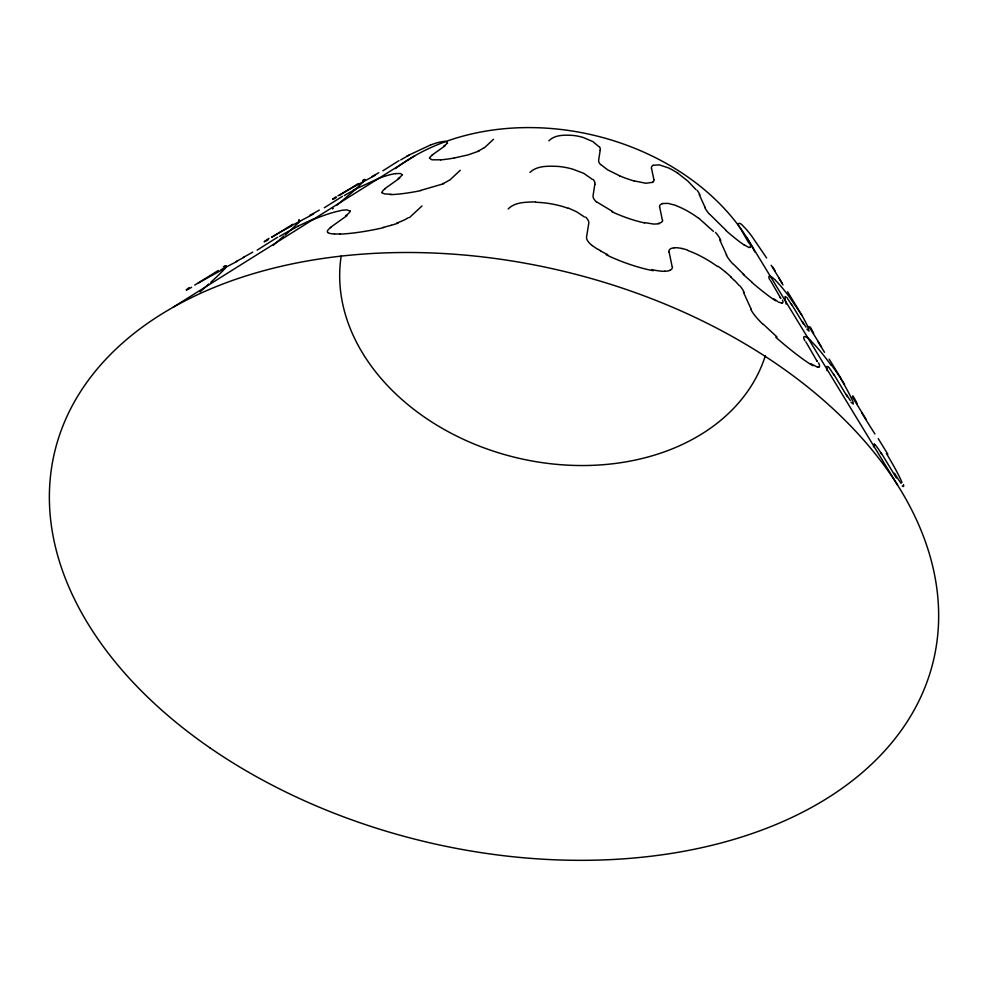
<?xml version="1.0" encoding="UTF-8"?>
<svg xmlns="http://www.w3.org/2000/svg" width="988" height="988" viewBox="0 0 988 988"><rect width="100%" height="100%" fill="white"/><g stroke="black" fill="none" stroke-linecap="round" stroke-linejoin="round"><path stroke-width="1.48" d="M186.349 289.78L189.202 287.594M750.349 246.716L749.213 247.605L744.285 244.938M594.825 184.348L593.072 195.686A47.202 12.276 15.7 0 0 596.406 201.935M600.482 164.539A50.845 12.313 15.7 0 1 598.654 160.105L600.21 150.127M600.198 150.262L600.21 150.201A55.328 13.276 14 0 0 599.494 146.78M738.369 223.671C740.469 221.843 743.569 226.993 745.323 228.265A19.031 2.285 54 0 1 751.621 235.971L766.614 257.979M903.464 486.145L903.365 486.466A41.212 3.372 61.8 0 1 902.279 485.948M447.564 143.235C447.453 139.79 441.648 141.988 439.512 142.173A17.908 2.865 -22.2 0 0 430.41 145.038M225.758 267.266L225.919 266.266M548.871 140.827C554.984 134.541 564.938 134.948 573.089 135.43A16.611 4.767 9.8 0 1 583.229 137.493L592.8 141.556L598.926 146.669M529.976 172.431C537.237 165.329 548.76 166.095 558.22 166.416A25.021 7.83 9.7 0 1 573.04 169.257L583.735 173.345L592.405 179.396M508.165 208.937C515.119 201.861 526.258 202.207 535.521 201.885M298.08 222.794L299.796 220.707L298.956 220.744M421.987 205.961L409.464 217.595M460.272 170.282L449.565 180.248M493.518 139.283L484.182 147.978M283.828 236.046L273.441 245.135M336.871 205.22L354.766 190.091L365.103 180.026L363.016 180.816M384.542 188.906L399.72 178.075M431.904 155.19L445.193 145.705M265.006 240.8L264.698 241.405M330.363 227.475L346.973 215.643M257.152 250.125L277.69 237.169M324.286 207.776L342.416 196.34M382.875 170.813L398.991 160.649M173.085 307.28L414.799 155.783M335.957 196.834L332.684 199.094L333.821 198.613M194.747 285.1L218.323 270.465M271.626 237.392L292.781 224.264M339.662 195.179L358.434 183.521M652.698 182.335L645.757 183.249L634.061 180.866M375.428 175.185L354.655 186.349M313.616 213.939L290.966 225.993M406.97 156.03L430.41 145.038M237.515 261.128L221.003 269.786M353.494 190.054L378.058 178.704M297.87 226.153L312.937 219.262M782.138 303.168L778.186 302.019M479.168 151.016L467.979 154.931L454.282 157.981M653.019 165.28L659.231 164.86L668.345 167.837A19.315 5.026 32.5 0 1 677.904 173.295M443.624 183.743L420.468 190.462M662.442 203.491L668.184 203.392L676.101 205.479M659.12 223.807L653.772 224.091L644.102 222.522M874.269 444.106L873.454 446.786M341.552 210.271L346.936 209.901L350.246 211.074M395.496 173.641L400.535 173.505L402.314 174.864M440.697 159.821L431.978 159.809L429.447 158.191A50.672 7.385 -15.8 0 1 432.485 155.067M391.063 194.29L384.443 193.907L382.109 192.722M817.755 367.277L810.926 363.769M568.285 208.048L576.634 211.79L584.451 216.977M619.674 175.815L607.632 169.837L600.84 164.613M612.634 211.518L596.863 202.009M598.382 249.433L600.593 250.717M677.916 173.283L687.944 181.174L695.885 189.548M698.887 218.299L713.447 231.365M776.988 336.957L763.267 324.212M726.094 230.377L709.878 214.408M743.939 274.639L733.541 264.29M775.234 279.9L771.196 276.566L769.17 276.208A45.93 5.101 47.7 0 0 769.874 279.999M828.636 366.881L826.82 366.425L827.03 370.661M730.626 276.85L734.183 280.32M787.288 297.882L785.09 296.499L785.324 300.574A15.944 1.457 71.4 0 0 786.164 304.045M851.014 402.19L853.323 404.067L852.854 401.252M806.875 329.14L809.011 331.104L807.616 326.25M801.725 315.123L789.955 297.759A29.232 3.73 54.2 0 0 775.58 280.481M787.572 291.732L802.108 315.629M829.13 359.089L841.356 378.947M878.221 438.598L887.854 454.27M782.064 282.926L771.171 265.253M808.876 326.435L821.534 346.973M852.311 396.929L866.18 419.431M803.503 324.076L791.462 304.131M847.272 396.62L833.773 374.267M881 452.553L896.338 477.97M746.805 237.639L897.61 485.182M780.841 298.487L780.248 297.437M780.495 297.882L770.677 280.864M816.706 360.608L817.298 361.633M817.051 361.213L805.887 341.86M748.879 243.134L739.901 227.549M719.733 239.862L726.662 255.089M699.22 194.537L704.913 207.097M705.21 207.739L704.938 207.159M751.201 309.293L743.47 292.25M659.663 207.048L662.355 220.077M669.098 252.014L672.161 266.735M651.524 168.331L653.871 179.581M535.904 202.293A36.581 12.128 9.4 0 1 567.841 208.221M585.662 217.101A47.807 13.449 13.5 0 1 588.687 223.831L586.588 236.91A45.448 12.758 15.8 0 0 592.294 245.617M598.012 249.421A43.892 11.461 18.2 0 1 592.442 245.617M607.744 254.645A44.299 10.448 19.5 0 1 600.185 250.705M653.303 270.687A46.856 10.102 20.1 0 1 606.138 254.731M651.833 269.625A45.942 10.201 21.5 0 0 658.996 270.91A44.806 10.757 22.7 0 0 664.887 271.317M670.012 270.354A43.941 11.115 24.1 0 1 664.739 271.206M672.47 266.859A44.077 11.411 25.2 0 1 669.839 270.255M668.888 251.915A45.72 11.535 27 0 1 674.1 247.84M673.964 247.766A45.72 11.819 29.4 0 1 676.768 247.753A44.707 12.078 30.9 0 1 681.881 248.519M681.806 248.457A43.484 12.436 32.2 0 1 687.747 250.137M688.142 250.668A42.323 12.745 33.1 0 1 717.584 266.587M718.115 266.291A44.435 12.758 33.8 0 1 724.797 271.515M724.871 271.515A45.46 11.93 34.3 0 1 730.997 276.924M734.553 280.456A46.066 10.312 35.8 0 1 738.938 285.31M739.913 285.816A44.831 9.571 36.4 0 1 744.248 292.695M762.625 324.002A42.422 8.62 38 0 1 750.658 308.935M812.926 365.721A49.412 5.385 40.8 0 1 775.815 337.303M819.052 366.894A42.657 5.483 45.5 0 1 817.595 367.104M818.558 362.843A42.2 5.409 46.7 0 1 819.015 366.869M804.85 340.798A43.571 5.162 48 0 1 805.294 336.71M805.702 336.747A44.065 5.162 52 0 1 808.11 338.279M807.999 338.143A43.151 5.471 53.6 0 1 811.123 340.811M811.617 341.725A41.286 5.693 54.7 0 1 831.254 365.437M831.488 364.98A42.348 4.965 55 0 1 834.798 369.697A43.435 3.94 55 0 1 839.8 377.008M839.961 377.243A44.287 2.766 55.4 0 1 844.592 384.332M852.854 395.768A44.09 2.025 55.8 0 1 857.214 404.043M874.936 434.004A41.237 0.753 57 0 1 861.622 412.465M886.372 453.381A44.497 3.68 58.2 0 1 901.982 482.379M903.452 484.589A41.879 3.594 59.8 0 1 903.563 486.306M901.13 483.367A42.311 3.619 63.2 0 1 894.56 473.264M875.331 445.069A43.472 4.038 64.8 0 1 881.58 454.134M874.318 444.217A42.731 4.594 66.9 0 1 875.195 444.798M208.74 284.038A41.632 2.631 -41.2 0 1 200.07 291.868M226.363 266.748A40.582 1.68 -41.5 0 1 210.815 282.309M225.017 266.427A42.966 2.038 -36.2 0 1 226.116 266.105M223.3 266.809A41.941 1.853 -35.3 0 1 225.844 265.871M191.623 287.286A41.002 1.519 -34.3 0 1 186.436 289.929A41.471 1.074 -32.6 0 1 186.621 289.608M198.131 283.235A47.041 1.754 -28.1 0 1 222.794 269.489M244.246 257.176A41.521 1.704 -27.1 0 1 235.749 261.709M252.73 252.125A41.867 2.482 -26.6 0 1 243.369 257.337M279.641 236.367A44.793 3.322 -25.7 0 1 294.523 228.142M293.856 228.401A45.127 4.854 -24.2 0 1 298.45 226.091M312.998 219.682A39.038 7.064 -23.4 0 1 340.971 210.617M350.135 211.111A46.214 7.188 -18.1 0 1 345.528 215.705M327.781 232.526A44.905 7.509 -16.4 0 1 331.066 227.326M327.855 232.489A43.805 7.373 -13.7 0 0 330.227 233.501A43.768 7.015 -12.3 0 0 334.463 233.971M340.378 233.909A43.707 6.484 -11.1 0 1 334.524 233.946M383.776 227.586A42.447 5.965 -10.6 0 1 339.674 234.119M391.125 225.313A41.928 7.583 -9.7 0 1 383.06 227.376M398.189 223.078A43.213 8.694 -9 0 1 391.162 225.301M408.328 217.656A46.918 10.127 -8.2 0 1 396.88 222.942M593.22 179.52A50.536 13.079 13.9 0 1 594.899 184.287M644.707 222.942A34.345 6.793 20.2 0 1 611.621 211.58M662.701 220.225A45.707 10.93 24.7 0 1 658.304 223.35M659.502 206.974A48.14 11.288 26.7 0 1 662.689 203.627M676.311 205.776A29.862 8.287 32.7 0 1 698.726 218.348M715.485 232.378A47.412 9.596 35.7 0 1 720.82 240.553M732.874 263.957A43.954 8.324 37.6 0 1 726.266 254.818M751.843 282.049A37.149 4.384 40.7 0 1 743.248 274.368M775.654 300.797A36.334 3.557 40.8 0 1 751.695 282.222M777.408 301.241A37.198 3.619 41.6 0 1 773.579 298.697M782.471 300.056A43.966 5.298 46.1 0 1 781.866 302.871M810.246 327.077A46.844 1.704 55.8 0 1 813.63 333.388M824.56 352.358A43.003 0.741 56.9 0 1 817.78 341.268M840.702 378.602A32.888 2.729 58.6 0 1 852.298 400.412M850.285 400.473A44.868 3.853 64.4 0 1 846.407 394.397M828.969 367.66A46.3 4.088 65.1 0 1 833.884 375.032M298.907 222.078A28.862 1.112 -41.3 0 1 285.211 235.107M298.66 219.966A44.571 1.964 -35.8 0 1 298.574 221.016M268.057 239.874A42.929 1.507 -34.4 0 1 264.068 241.838M266.155 240.183A36.223 1.037 -29.2 0 1 269.032 238.355M271.799 237.046A34.716 1.284 -28.2 0 1 291.707 225.894M319.334 210.073A43.719 2.445 -26.5 0 1 309.615 215.458M344.293 195.562A47.51 3.31 -25.5 0 1 355.235 189.437M378.083 178.618A27.355 4.817 -22.8 0 1 395.595 173.592M401.943 174.975A48.968 7.126 -17.4 0 1 398.201 178.433M382.035 192.734A46.831 7.299 -16 0 1 385.197 188.77M420.752 190.598A31.221 4.162 -10.5 0 1 390.025 194.587M448.811 180.359A49.412 10.189 -7.5 0 1 442.599 183.719M634.173 180.965A23.947 4.236 20.4 0 1 619.562 175.839M654.105 179.693A49.474 11.115 25 0 1 652.451 182.2M651.376 168.182A52.549 11.498 26.6 0 1 653.167 165.367M697.083 190.227A52.068 9.547 36 0 1 699.936 195.007M709.26 214.063A47.263 8.361 37.4 0 1 704.913 207.603M744.693 245.333A26.034 2.408 40.9 0 1 725.797 230.402M749.954 244.172A47.77 5.36 46.4 0 1 750.682 247.062M739.222 226.87A50.252 5.236 47.5 0 1 738.209 223.486M772.912 267.118A51.858 1.371 56.1 0 1 775.061 270.959M783.015 284.915A46.522 0.753 56.9 0 1 778.705 277.826M802.021 315.543A23.156 2.013 59 0 1 807.529 326.114M806.035 327.164A48.918 3.964 64.7 0 1 802.515 321.545M787.671 298.821A51.104 4.273 65.3 0 1 791.598 304.897M333.24 208.357A49.684 7.188 -43.2 0 1 332.474 208.937M362.966 180.236A49.178 1.902 -35.3 0 1 365.029 179.384M336.451 197.402A46.658 1.544 -34.5 0 1 332.721 199.378M337.97 195.809A24.984 0.84 -28.4 0 1 354.717 186.411M378.799 172.702A47.35 2.618 -26.2 0 1 371.636 176.728M400.733 159.908A52.302 3.433 -25.3 0 1 408.822 155.326M446.984 143.396A53.735 7.336 -17 0 1 443.847 146.026M454.282 158.006A21.711 2.618 -10.1 0 1 440.611 159.846M483.391 148.077A53.191 10.251 -7.3 0 1 478.069 151.016M765.317 355.766A218.212 165.786 13.3 0 1 517.589 457.975A218.212 165.786 13.3 0 1 341.193 255.978M395.484 168.54A218.212 165.786 13.3 0 1 754.918 251.989M209.925 747.817A451.602 293.485 13.3 0 0 932.289 665.159A451.602 293.485 13.3 0 0 339.81 256.263A451.602 293.485 13.3 0 0 209.925 747.817"/></g></svg>
